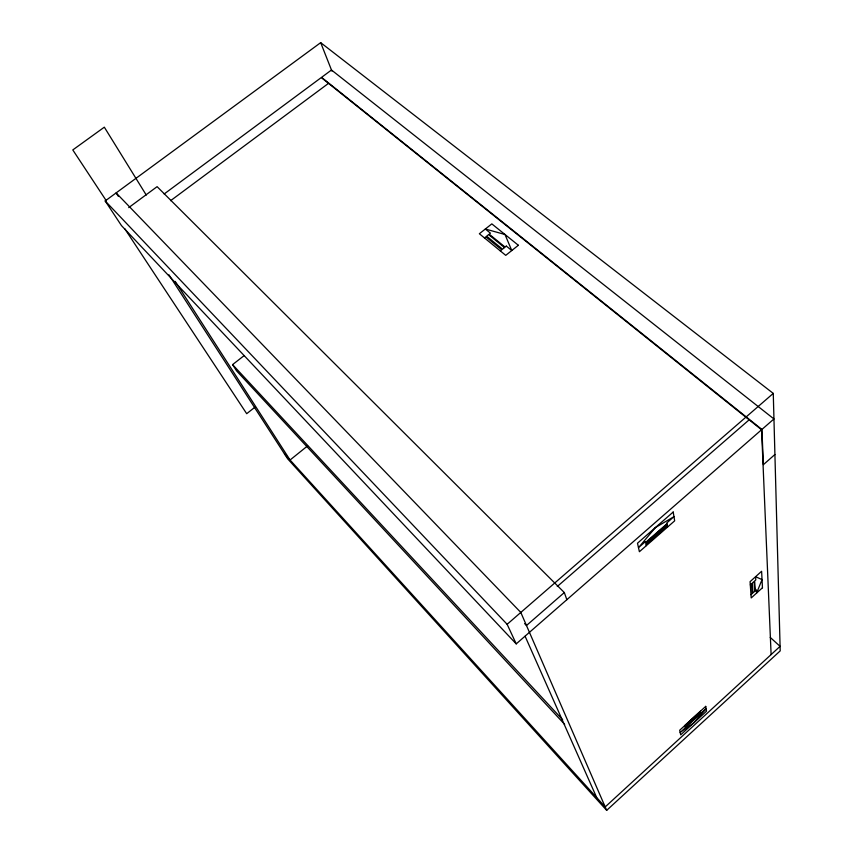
<?xml version="1.0" encoding="UTF-8"?>
<svg xmlns="http://www.w3.org/2000/svg" width="853" height="853" viewBox="0 0 853 853"><rect width="100%" height="100%" fill="white"/><g stroke="black" fill="none" stroke-linecap="round" stroke-linejoin="round"><path stroke-width="1.28" d="M168.947 274.794L287.674 458.85L606.686 810.35L780.207 650.882L773.266 393.404L320.685 42.65L105.186 200.945L121.478 225.608L516.225 643.876L761.569 429.752L321.272 77.57L164.181 193.972M750.981 594.701L752.239 593.56L751.578 583.751L750.299 584.902M774.908 454.521L763.392 464.661L761.91 429.454L321.56 77.367L331.486 70.01L773.948 418.951L761.91 429.454M128.718 207.62L157.101 186.658L564.323 592.558L526.482 625.516L524.638 623.596M516.225 643.876L507.14 624.3L773.266 393.404M557.286 586.491L749.147 419.825M307.592 445.895L290.052 460.012L175.196 281.405M500.316 250.91L501.713 249.79L485.837 236.814L484.451 237.912M254.791 407.297L246.698 413.694L124.677 228.615M564.665 724.378L236.569 370.852L232.581 364.615L244.086 355.648M170.6 200.69L328.512 83.359M770.227 637.394L780.079 646.35L605.203 806.917L284.444 453.839M105.186 200.945L507.14 624.3M232.581 364.615L562.649 719.761M106.401 200.913L72.793 149.936L104.322 127.172L146.258 195.049M118.29 196.265L116.125 192.917L520.81 612.443L606.686 810.35M525.117 636.285L596.684 797.544M320.685 42.65L331.913 71.108M564.323 592.558L566.85 599.691M646.329 545.653L646.126 544.715L667.377 526.109L667.547 527.069M684.788 725.572L700.462 711.199M761.569 429.752L771.112 654.582M762.038 579.624L756.59 593.07L756.387 589.807L755.278 590.82L754.66 580.968L755.79 579.955L755.598 576.692L762.038 579.624M655.403 527.57L638.492 547.679L645.454 541.591L645.636 542.423L666.961 523.774L666.801 522.91L673.977 516.641L655.403 527.57M706.124 708.672L693.66 722.971L680.172 732.471L706.124 708.672M705.74 706.369L679.67 730.264L680.705 734.849L706.54 711.157L705.74 706.369M700.612 712.031L684.959 726.383L685.119 727.119L700.75 712.788L700.612 712.031M754.745 591.3L752.954 592.92L752.303 583.1L754.116 581.458L754.745 591.3M762.454 587.77L751.205 597.942L750.075 581.661L761.612 571.275L762.454 587.77M673.198 512.024L637.49 543.222L639.398 551.72L674.67 520.831L673.198 512.024M667.035 524.19L645.721 542.828L646.009 544.182L667.281 525.565L667.035 524.19M504.496 247.562L502.502 249.151L486.626 236.185L488.609 234.618L504.496 247.562M506.341 246.101L505.093 247.093L489.195 234.148L490.432 233.168L485.336 229.03L504.987 234.49L511.779 250.526L506.341 246.101M518.357 245.269L505.744 255.356L479.365 233.743L491.829 223.881L518.357 245.269"/></g></svg>
